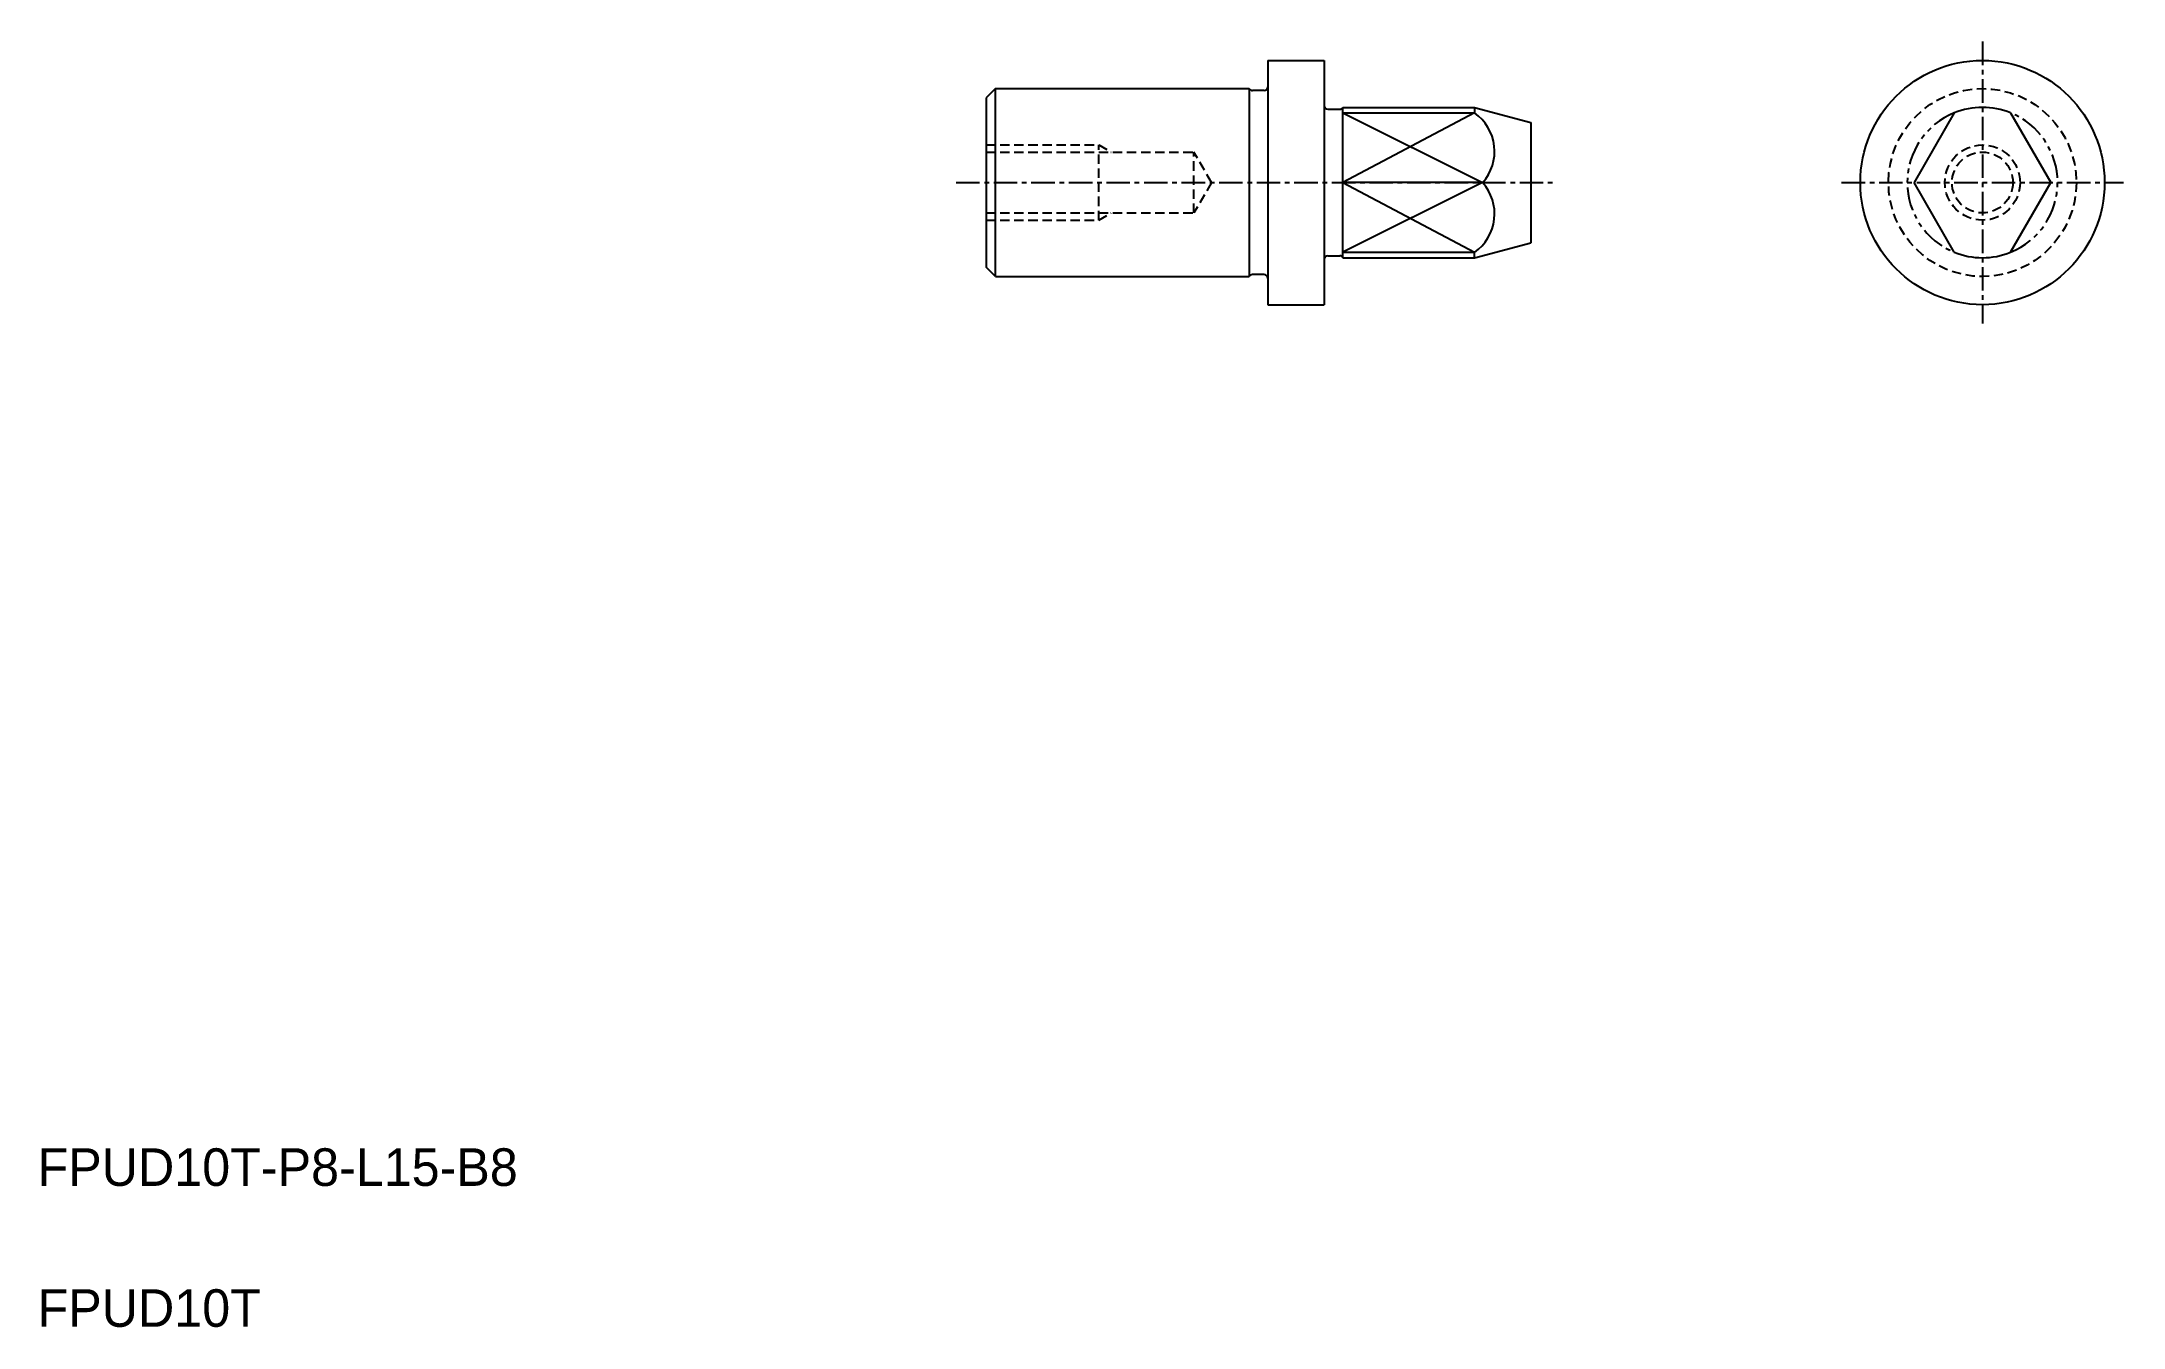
# Model space of a CAD drawing. Extents: x 5 to 116, y 5 to 73.
import ezdxf

# ---------------------------------------------------------------- set-up
doc = ezdxf.new("R2010")
doc.units = 0
for name, pattern in [('CENTER', [2, 1.25, -0.25, 0.25, -0.25]), ('DASHED', [0.75, 0.5, -0.25]), ('PHANTOM', [2.5, 1.25, -0.25, 0.25, -0.25, 0.25, -0.25])]:
    doc.linetypes.add(name, pattern=pattern)
doc.layers.get('0').update_dxf_attribs({"linetype": 'CONTINUOUS'})
doc.layers.add('CENTER', color=1, linetype='CENTER')
doc.styles.get("Standard").update_dxf_attribs({"font": 'txt', "height": 1.6})

msp = doc.modelspace()

# ---------------------------------------------------------------- linework, layer by layer
at = {"color": 7, "linetype": 'CONTINUOUS'}
for p, q in [((70.49, 72.4), (70.49, 59.4)), ((70.49, 72.4), (73.49, 72.4)), ((73.49, 72.4), (73.49, 59.4)), ((55.99, 70.9), (55.49, 70.4)), ((55.49, 70.4), (55.49, 61.4)), ((55.99, 60.9), (55.99, 70.9)), ((55.99, 70.9), (69.49, 70.9)), ((59.37, 70.9), (59.37, 70.9)), ((62.74, 70.9), (62.74, 70.9)), ((69.49, 70.9), (69.49, 60.9)), ((70.29, 70.8), (69.67, 70.8)), ((74.49, 61.9), (74.49, 69.9)), ((74.49, 69.9), (81.49, 69.9)), ((81.49, 69.9), (84.49, 69.1)), ((81.49, 69.9), (81.49, 69.61)), ((73.69, 69.8), (74.32, 69.8)), ((74.49, 69.61), (81.49, 69.61)), ((84.49, 69.1), (84.49, 62.7)), ((107.03, 69.61), (104.89, 65.9)), ((110.03, 69.61), (112.17, 65.9)), ((81.92, 65.9), (74.49, 65.9)), ((107.03, 62.19), (104.89, 65.9)), ((110.03, 62.19), (112.17, 65.9)), ((74.49, 62.19), (81.49, 62.19)), ((81.49, 61.9), (84.49, 62.7)), ((81.49, 61.9), (81.49, 62.19)), ((55.99, 60.9), (55.49, 61.4)), ((70.29, 61), (69.67, 61)), ((73.69, 62), (74.32, 62)), ((74.49, 61.9), (81.49, 61.9)), ((55.99, 60.9), (69.49, 60.9)), ((70.49, 59.4), (73.49, 59.4))]:
    msp.add_line(p, q, dxfattribs=at)
at = {"color": 3, "linetype": 'CONTINUOUS'}
for p, q in [((74.49, 69.61), (81.92, 65.9)), ((81.49, 69.61), (74.49, 65.9)), ((81.92, 65.9), (74.49, 62.19)), ((74.49, 65.9), (81.49, 62.19))]:
    msp.add_line(p, q, dxfattribs=at)
at = {"color": 3, "linetype": 'DASHED'}
for p, q in [((55.49, 67.9), (61.49, 67.9)), ((61.49, 67.9), (62.15, 67.52)), ((61.49, 63.9), (61.49, 67.9)), ((55.49, 67.52), (66.56, 67.52)), ((67.49, 65.9), (66.56, 67.52)), ((66.56, 64.28), (66.56, 67.52)), ((67.49, 65.9), (66.56, 64.28)), ((55.49, 64.28), (66.56, 64.28)), ((61.49, 63.9), (62.15, 64.28)), ((55.49, 63.9), (61.49, 63.9))]:
    msp.add_line(p, q, dxfattribs=at)
at = {"color": 7, "linetype": 'CONTINUOUS'}
msp.add_circle((108.53, 65.9), 6.5, dxfattribs=at)
at = {"color": 3, "linetype": 'DASHED'}
for radius in [5, 2, 1.62]:
    msp.add_circle((108.53, 65.9), radius, dxfattribs=at)
at = {"color": 7, "linetype": 'CONTINUOUS'}
for centre, radius, start, end in [((70.29, 71), 0.2, 270, 0), ((69.67, 71), 0.2, 210, 270), ((73.69, 70), 0.2, 180, 270), ((74.32, 70), 0.2, 270, 330), ((108.53, 65.9), 4, 67.9757, 112.0243), ((80.06, 67.56), 2.5, 318.1707, 54.9236), ((80.06, 64.23), 2.5, 305.0764, 41.8293), ((108.53, 65.9), 4, 247.9757, 292.0243), ((69.67, 60.8), 0.2, 90, 150), ((70.29, 60.8), 0.2, 0, 90), ((73.69, 61.8), 0.2, 90, 180), ((74.32, 61.8), 0.2, 30, 90)]:
    msp.add_arc(centre, radius, start, end, dxfattribs=at)
at = {"color": 3, "linetype": 'PHANTOM'}
for start, end in [(112.0243, 247.9757), (292.0243, 67.9757)]:
    msp.add_arc((108.53, 65.9), 4, start, end, dxfattribs=at)
at = {"layer": 'CENTER', "color": 1, "linetype": 'CENTER'}
for p, q in [((108.53, 73.4), (108.53, 58.4)), ((53.9, 65.9), (85.67, 65.9)), ((101.03, 65.9), (116.03, 65.9))]:
    msp.add_line(p, q, dxfattribs=at)

# ---------------------------------------------------------------- texts
at = {"color": 7, "linetype": 'CONTINUOUS'}
for s, p in [('FPUD10T-P8-L15-B8', (5, 12.5)), ('FPUD10T', (5, 5))]:
    msp.add_text(s, height=2, dxfattribs=at).set_placement(p)

doc.saveas('drawing.dxf')
